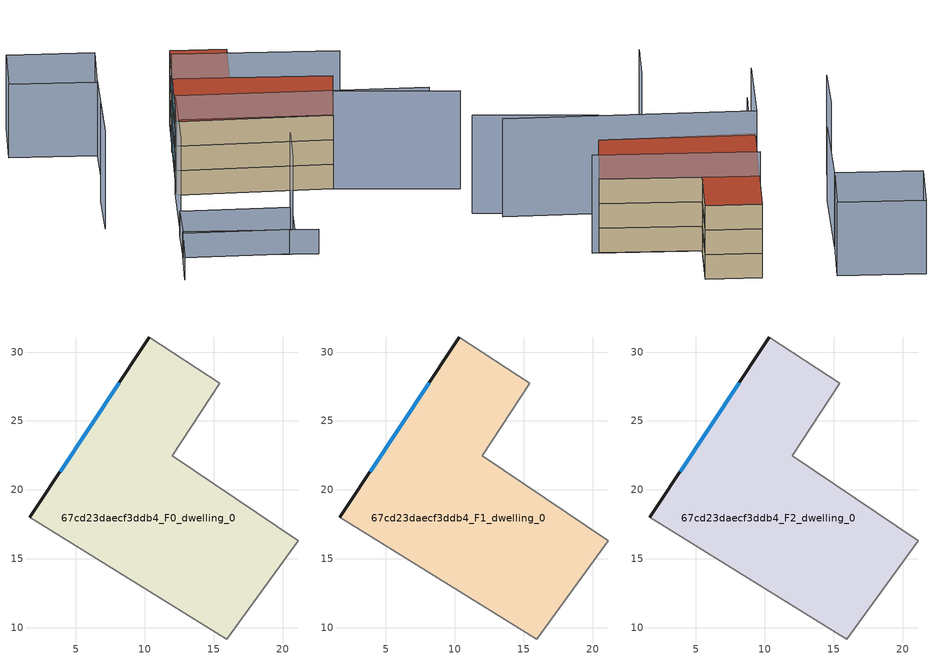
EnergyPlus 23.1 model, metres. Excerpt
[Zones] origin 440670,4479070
67cd23daecf3ddb4_F0_dwelling_0
 floor ground (EU_floor_Construction): 15.44,27.75 11.98,22.47 21.12,16.31 15.95,9.18 1.65,18.02 10.32,31.09 z0
 wall outside (EU_wall_Construction): 10.32,31.09 1.65,18.02 z0:3
 wall adiabatic (EU_wall_Construction): 1.65,18.02 15.95,9.18 21.12,16.31 11.98,22.47 15.44,27.75 10.32,31.09 z0:3
 window (EU_Window_Construction): 8.12,27.78 3.85,21.33 z0.76:2.24
67cd23daecf3ddb4_F1_dwelling_0
 floor to 67cd23daecf3ddb4_F0_dwelling_0 (EU_floor_Construction): 15.44,27.75 11.98,22.47 21.12,16.31 15.95,9.18 1.65,18.02 10.32,31.09 z3
 wall outside (EU_wall_Construction): 10.32,31.09 1.65,18.02 z3:6
 wall adiabatic (EU_wall_Construction): 1.65,18.02 15.95,9.18 21.12,16.31 11.98,22.47 15.44,27.75 10.32,31.09 z3:6
 window (EU_Window_Construction): 8.12,27.78 3.85,21.33 z3.76:5.24
67cd23daecf3ddb4_F2_dwelling_0
 floor to 67cd23daecf3ddb4_F1_dwelling_0 (EU_floor_Construction): 15.44,27.75 11.98,22.47 21.12,16.31 15.95,9.18 1.65,18.02 10.32,31.09 z6
 wall outside (EU_wall_Construction): 10.32,31.09 1.65,18.02 z6:9
 wall adiabatic (EU_wall_Construction): 1.65,18.02 15.95,9.18 21.12,16.31 11.98,22.47 15.44,27.75 10.32,31.09 z6:9
 window (EU_Window_Construction): 8.12,27.78 3.85,21.33 z6.76:8.24
 roof outside (EU_roof_Construction): 15.95,9.18 21.12,16.31 11.98,22.47 15.44,27.75 10.32,31.09 1.65,18.02 z9
shading: 3.87,0.16 6.77,4.5 / -3.3,10.59 1.72,18.43 / 1.72,18.43 24.7,3.73 / 26.91,1.19 15.93,9.19 / -5.72,21.79 -8.95,16.59 / 21.76,15.88 6.82,25.94 z0:12; -8.74,2.48 -5.82,6.8 / -5.82,6.8 6.22,-1.34 / -3.38,10.64 6.72,4.2 / 6.72,4.2 4.11,0.1 / 4.11,0.1 -5.99,6.54 / -5.99,6.54 -3.38,10.64 z0:3; 0.21,30.45 -5.33,21.54 / 3.56,35.46 -0.04,30.06 / -0.04,30.06 -7.94,35.33 / -7.94,35.33 -4.34,40.73 / -4.34,40.73 3.56,35.46 z0:9
[Building]
EU S2 Campaign: North Axis=0; Terrain=City; Solar Distribution=FullExterior
[Site:Location]
Madrid: Latitude=40.5; Longitude=-3.5; Time Zone=1; Elevation=609
[SizingPeriod:WeatherFileDays]
AnnualSizingPeriod: Begin Month=1; Begin Day of Month=1; End Month=12; End Day of Month=31; Day of Week for Start Day=Monday; Use Weather File Daylight Saving Period=No; Use Weather File Rain and Snow Indicators=No
[MATERIAL]
EU_InternalMass_Material: Roughness=MediumRough; Thickness=0.1; Conductivity=1; Density=1800; Specific Heat=900; Thermal Absorptance=0.9; Solar Absorptance=0.7; Visible Absorptance=0.7
[MATERIAL:NOMASS] Roughness=MediumRough; Thermal Absorptance=0.9; Solar Absorptance=0.7; Visible Absorptance=0.7
Name | Thermal Resistance
EU_wall_NoMass | 0.856741
EU_roof_NoMass | 0.692169
EU_floor_NoMass | 1.28962
[WINDOWMATERIAL:SIMPLEGLAZINGSYSTEM]
EU_Window_SimpleGlazing: UFactor=4.73416; Solar Heat Gain Coefficient=0.85; Visible Transmittance=0.85
[CONSTRUCTION]
EU_wall_Construction: EU_wall_NoMass
EU_roof_Construction: EU_roof_NoMass
EU_floor_Construction: EU_floor_NoMass
EU_Window_Construction: EU_Window_SimpleGlazing
EU_InternalMass_Construction: EU_InternalMass_Material
[ZONE] Type=1; Multiplier=1; Ceiling Height=autocalculate; Volume=580.527; Floor Area=autocalculate; Part of Total Floor Area=Yes
67cd23daecf3ddb4_F0_dwelling_0; 67cd23daecf3ddb4_F1_dwelling_0; 67cd23daecf3ddb4_F2_dwelling_0
[INTERNALMASS] Construction=EU_InternalMass_Construction; Surface Area=193.509
Name | Zone or ZoneList
67cd23daecf3ddb4_F0_dwelling_0_EU_InternalMass | 67cd23daecf3ddb4_F0_dwelling_0
67cd23daecf3ddb4_F1_dwelling_0_EU_InternalMass | 67cd23daecf3ddb4_F1_dwelling_0
67cd23daecf3ddb4_F2_dwelling_0_EU_InternalMass | 67cd23daecf3ddb4_F2_dwelling_0
[OTHEREQUIPMENT] Fuel Type=Electricity; Design Level Calculation Method=Watts/Area; Power per Zone Floor Area=1; Fraction Latent=0; Fraction Radiant=0; Fraction Lost=0; Carbon Dioxide Generation Rate=0; EndUse Subcategory=EU_Step8_InternalGains
Name | Zone or ZoneList or Space or SpaceList | Schedule
EU_Step8_InternalGain_67cd23daecf3ddb4_F0_dwelling_0_f000 | 67cd23daecf3ddb4_F0_dwelling_0 | EU_Step8_GainSchedule_67cd23daecf3ddb4_F0_dwelling_0_f000
EU_Step8_InternalGain_67cd23daecf3ddb4_F1_dwelling_0_f000 | 67cd23daecf3ddb4_F1_dwelling_0 | EU_Step8_GainSchedule_67cd23daecf3ddb4_F1_dwelling_0_f000
EU_Step8_InternalGain_67cd23daecf3ddb4_F2_dwelling_0_f000 | 67cd23daecf3ddb4_F2_dwelling_0 | EU_Step8_GainSchedule_67cd23daecf3ddb4_F2_dwelling_0_f000
[ZONEVENTILATION:DESIGNFLOWRATE] Schedule=EU_AlwaysOn; Design Flow Rate Calculation Method=AirChanges/Hour; Air Changes per Hour=0.48974; Ventilation Type=Natural; Fan Pressure Rise=0; Fan Total Efficiency=1; Constant Term Coefficient=1; Temperature Term Coefficient=0; Velocity Term Coefficient=0; Velocity Squared Term Coefficient=0; Minimum Indoor Temperature=-100; Maximum Indoor Temperature=100; Delta Temperature=-100; Minimum Outdoor Temperature=-100; Maximum Outdoor Temperature=100; Maximum Wind Speed=40
Name | Zone or ZoneList or Space or SpaceList
EU_ConstantAir_67cd23daecf3ddb4_F0_dwelling_0 | 67cd23daecf3ddb4_F0_dwelling_0
EU_ConstantAir_67cd23daecf3ddb4_F1_dwelling_0 | 67cd23daecf3ddb4_F1_dwelling_0
EU_ConstantAir_67cd23daecf3ddb4_F2_dwelling_0 | 67cd23daecf3ddb4_F2_dwelling_0
[HVACTEMPLATE:THERMOSTAT] Constant Heating Setpoint=20; Constant Cooling Setpoint=50
EU_HeatOnly_67cd23daecf3ddb4_F0_dwelling_0; EU_HeatOnly_67cd23daecf3ddb4_F1_dwelling_0; EU_HeatOnly_67cd23daecf3ddb4_F2_dwelling_0
[HVACTEMPLATE:ZONE:IDEALLOADSAIRSYSTEM] System Availability Schedule=EU_AlwaysOn; Maximum Heating Supply Air Temperature=50; Minimum Cooling Supply Air Temperature=13; Maximum Heating Supply Air Humidity Ratio=0.0156; Minimum Cooling Supply Air Humidity Ratio=0.0077; Heating Limit=NoLimit; Cooling Limit=NoLimit; Heating Availability Schedule=EU_AlwaysOn; Cooling Availability Schedule=EU_CoolingOff; Dehumidification Control Type=ConstantSensibleHeatRatio; Cooling Sensible Heat Ratio=0.7; Dehumidification Setpoint=60; Humidification Control Type=None; Humidification Setpoint=30; Outdoor Air Method=None; Outdoor Air Flow Rate per Person=0.00944; Outdoor Air Flow Rate per Zone Floor Area=0; Outdoor Air Flow Rate per Zone=0; Demand Controlled Ventilation Type=None; Outdoor Air Economizer Type=NoEconomizer; Heat Recovery Type=None; Sensible Heat Recovery Effectiveness=0.7; Latent Heat Recovery Effectiveness=0.65
Name | Template Thermostat
67cd23daecf3ddb4_F0_dwelling_0 | EU_HeatOnly_67cd23daecf3ddb4_F0_dwelling_0
67cd23daecf3ddb4_F1_dwelling_0 | EU_HeatOnly_67cd23daecf3ddb4_F1_dwelling_0
67cd23daecf3ddb4_F2_dwelling_0 | EU_HeatOnly_67cd23daecf3ddb4_F2_dwelling_0
[SIZING:ZONE] Zone Cooling Design Supply Air Temperature Input Method=SupplyAirTemperature; Zone Cooling Design Supply Air Temperature=13; Zone Heating Design Supply Air Temperature Input Method=SupplyAirTemperature; Zone Heating Design Supply Air Temperature=50; Zone Cooling Design Supply Air Humidity Ratio=0.008; Zone Heating Design Supply Air Humidity Ratio=0.008; Cooling Design Air Flow Method=DesignDay; Cooling Design Air Flow Rate=0; Cooling Minimum Air Flow per Zone Floor Area=0.000762; Cooling Minimum Air Flow=0; Cooling Minimum Air Flow Fraction=0.2; Heating Design Air Flow Method=DesignDay; Heating Design Air Flow Rate=0; Heating Maximum Air Flow per Zone Floor Area=0.002032; Heating Maximum Air Flow=0.141576; Heating Maximum Air Flow Fraction=0.3; Account for Dedicated Outdoor Air System=No; Dedicated Outdoor Air System Control Strategy=NeutralSupplyAir; Dedicated Outdoor Air Low Setpoint Temperature for Design=autosize; Dedicated Outdoor Air High Setpoint Temperature for Design=autosize; Zone Load Sizing Method=Sensible Load Only No Latent Load; Zone Latent Cooling Design Supply Air Humidity Ratio Input Method=HumidityRatioDifference; Zone Cooling Design Supply Air Humidity Ratio Difference=0.005; Zone Latent Heating Design Supply Air Humidity Ratio Input Method=HumidityRatioDifference; Zone Humidification Design Supply Air Humidity Ratio Difference=0.005
67cd23daecf3ddb4_F0_dwelling_0; 67cd23daecf3ddb4_F1_dwelling_0; 67cd23daecf3ddb4_F2_dwelling_0
[SCHEDULE:CONSTANT]
Name | Hourly Value
EU_AlwaysOn | 1
EU_CoolingOff | 0
[SCHEDULE:FILE] Column Number=1; Rows to Skip at Top=0; Number of Hours of Data=8760; Column Separator=Comma; Interpolate to Timestep=No; Minutes per Item=60; Adjust Schedule for Daylight Savings=Yes
Name | File
EU_Step8_GainSchedule_67cd23daecf3ddb4_F0_dwelling_0_f000 | ../../schedules/67cd23daecf3ddb4/67cd23daecf3ddb4_F0_dwelling_0_f000_gain.csv
EU_Step8_GainSchedule_67cd23daecf3ddb4_F1_dwelling_0_f000 | ../../schedules/67cd23daecf3ddb4/67cd23daecf3ddb4_F1_dwelling_0_f000_gain.csv
EU_Step8_GainSchedule_67cd23daecf3ddb4_F2_dwelling_0_f000 | ../../schedules/67cd23daecf3ddb4/67cd23daecf3ddb4_F2_dwelling_0_f000_gain.csv
